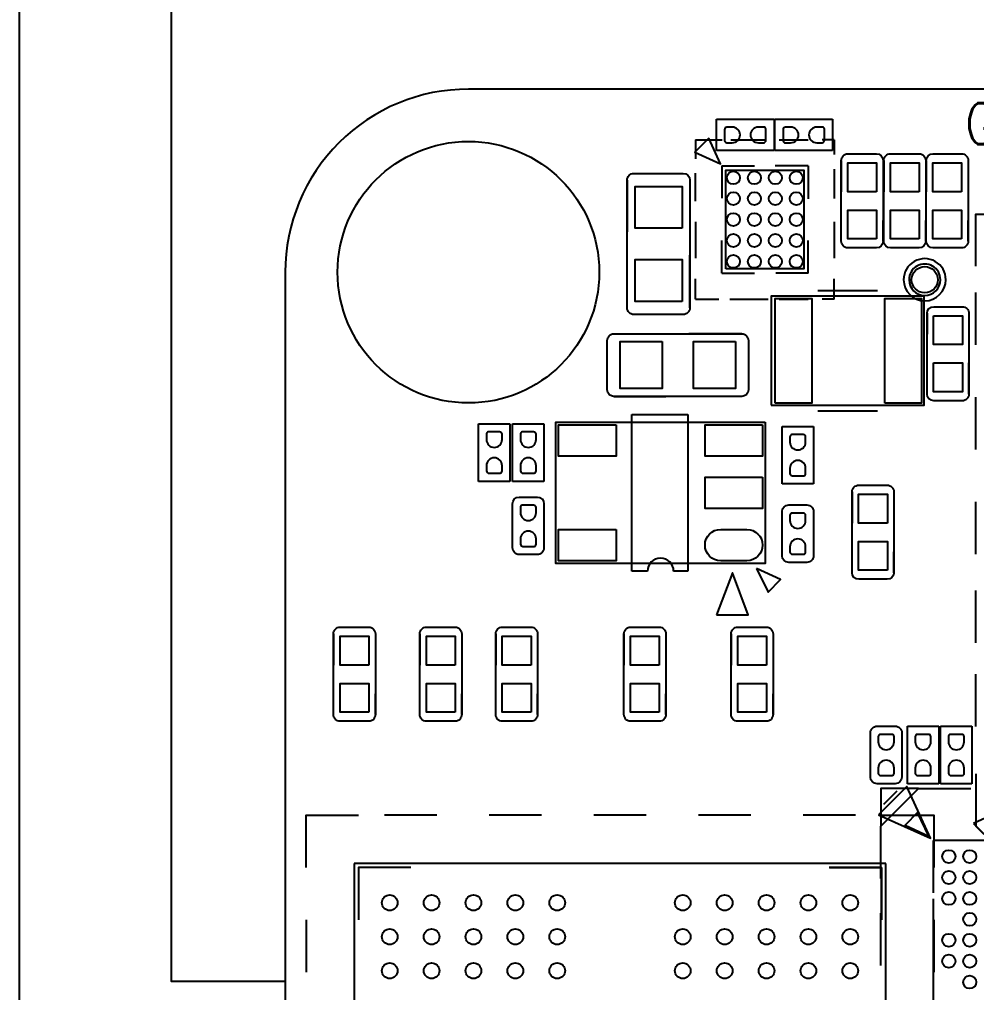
# Model space of a CAD drawing. Extents: x 24 to 162, y 5 to 143.
# Drawn here: x 23.55 to 41.84, y 27.51 to 46.12 of the extents above; entities that cross this region are included whole.
import ezdxf

# ---------------------------------------------------------------- set-up
doc = ezdxf.new("R2010")
doc.units = 0
for name, color, linetype in [('BG_OUTLINE', 7, 'CONTINUOUS'), ('BG_SILKSCREEN_TOP', 7, 'CONTINUOUS'), ('PG_ASSEMBLY_TOP', 200, 'CONTINUOUS'), ('PG_SILKSCREEN_TOP', 73, 'CONTINUOUS'), ('PIN_TOP', 110, 'CONTINUOUS')]:
    doc.layers.add(name, color=color, linetype=linetype)
doc.styles.get("Standard").update_dxf_attribs({"font": 'STANDARD'})

msp = doc.modelspace()

# ---------------------------------------------------------------- linework, layer by layer
at = {"layer": 'BG_OUTLINE'}
for points in [[(28.629356, 8.286242), (23.549356, 8.286242), (23.549356, 125.614176), (28.629356, 125.614176), (28.629356, 101.14915)], [(28.629356, 27.72791), (26.455624, 27.72791), (26.455624, 59.228482), (28.629356, 59.228482), (28.629356, 71.924418), (26.469848, 71.924418), (26.469848, 106.17327), (28.629356, 106.17327)]]:
    msp.add_lwpolyline(points, dxfattribs=at)
msp.add_lwpolyline([(32.12973, 4.786376), (80.129634, 4.786376, 0.414205), (83.629246, 8.286242), (83.629246, 41.286176, 0.414226), (80.129634, 44.786296), (32.12973, 44.786296, 0.414268), (28.629356, 41.286176), (28.629356, 8.286242, 0.414248)], format="xyb", close=True, dxfattribs=at)
at = {"layer": 'BG_SILKSCREEN_TOP'}
for points in [[(38.617906, 43.317414), (37.990272, 43.317414)], [(38.617906, 43.317414), (38.617906, 42.691304)], [(38.617906, 43.317414), (38.617906, 42.691304)], [(36.967922, 41.26738), (36.967922, 41.89349)], [(36.967922, 41.26738), (36.967922, 41.89349)], [(36.967922, 41.26738), (37.595556, 41.26738)], [(36.967922, 41.26738), (37.595556, 41.26738)], [(37.634926, 35.621722), (37.85616, 35.17138), (38.092126, 35.410902), (37.634926, 35.621722)], [(40.928544, 30.50413), (40.70731, 30.954472), (40.471344, 30.71495), (40.928544, 30.50413)], [(41.0083, 30.419548), (41.0083, 29.41955)], [(42.008298, 30.419548), (41.0083, 30.419548)], [(31.02483, 29.906214), (30.024832, 29.906214)], [(30.024832, 29.906214), (30.024832, 28.906216)], [(40.029638, 29.901134), (39.02964, 29.901134)], [(40.029638, 28.901136), (40.029638, 29.901134)]]:
    msp.add_lwpolyline(points, dxfattribs=at)
at = {"layer": 'PG_ASSEMBLY_TOP'}
for points in [[(36.868862, 44.210732), (37.968682, 44.210732)], [(36.868862, 43.61053), (36.868862, 44.210732)], [(37.968682, 44.210732), (37.968682, 43.61053)], [(37.986462, 44.209716), (39.086282, 44.209716)], [(37.986462, 43.609768), (37.986462, 44.209716)], [(39.086282, 44.209716), (39.086282, 43.609768)], [(37.968682, 43.61053), (36.868862, 43.61053)], [(39.086282, 43.609768), (37.986462, 43.609768)], [(39.38016, 43.54957), (39.926514, 43.54957)], [(40.19296, 43.54957), (40.739314, 43.54957)], [(41.00576, 43.54957), (41.552114, 43.54957)], [(39.25316, 41.876726), (39.25316, 43.42257)], [(40.053514, 43.42257), (40.053514, 41.876726)], [(40.06596, 41.876726), (40.06596, 43.42257)], [(40.866314, 43.42257), (40.866314, 41.876726)], [(40.87876, 41.876726), (40.87876, 43.42257)], [(41.679114, 43.42257), (41.679114, 41.876726)], [(35.28949, 43.175174), (36.23437, 43.175174)], [(35.16249, 40.604694), (35.16249, 43.048174)], [(36.36137, 43.048174), (36.36137, 40.604694)], [(39.926514, 41.749726), (39.38016, 41.749726)], [(40.739314, 41.749726), (40.19296, 41.749726)], [(41.552114, 41.749726), (41.00576, 41.749726)], [(41.019222, 40.626792), (41.565576, 40.626792)], [(36.23437, 40.477694), (35.28949, 40.477694)], [(40.892222, 38.953948), (40.892222, 40.499792)], [(41.692576, 40.499792), (41.692576, 38.953948)], [(34.908236, 40.10914), (37.351716, 40.10914)], [(34.781236, 39.037514), (34.781236, 39.98214)], [(37.478716, 39.98214), (37.478716, 39.037514)], [(37.351716, 38.910514), (34.908236, 38.910514)], [(41.565576, 38.826948), (41.019222, 38.826948)], [(32.322262, 37.2872), (32.322262, 38.38702)], [(32.322262, 38.38702), (32.92221, 38.38702)], [(32.92221, 38.38702), (32.92221, 37.2872)], [(32.972248, 37.2872), (32.972248, 38.38702)], [(32.972248, 38.38702), (33.572196, 38.38702)], [(33.572196, 38.38702), (33.572196, 37.2872)], [(38.122352, 37.237162), (38.122352, 38.336982)], [(38.122352, 38.336982), (38.7223, 38.336982)], [(38.7223, 38.336982), (38.7223, 37.237162)], [(32.92221, 37.2872), (32.322262, 37.2872)], [(33.572196, 37.2872), (32.972248, 37.2872)], [(38.7223, 37.237162), (38.122352, 37.237162)], [(39.5859, 37.214048), (40.132254, 37.214048)], [(39.4589, 35.541204), (39.4589, 37.087048)], [(40.259254, 37.087048), (40.259254, 35.541204)], [(32.972248, 36.014152), (32.972248, 36.860226)], [(33.099248, 36.987226), (33.44545, 36.987226)], [(33.57245, 36.860226), (33.57245, 36.014152)], [(38.249098, 36.837112), (38.5953, 36.837112)], [(38.122098, 35.864038), (38.122098, 36.710112)], [(38.7223, 36.710112), (38.7223, 35.864038)], [(33.44545, 35.887152), (33.099248, 35.887152)], [(38.5953, 35.737038), (38.249098, 35.737038)], [(40.132254, 35.414204), (39.5859, 35.414204)], [(29.677106, 34.499804), (30.223206, 34.499804)], [(31.32709, 34.499804), (31.87319, 34.499804)], [(32.776922, 34.499804), (33.323276, 34.499804)], [(35.227006, 34.499804), (35.77336, 34.499804)], [(37.27704, 34.499804), (37.823394, 34.499804)], [(29.550106, 32.827214), (29.550106, 34.372804)], [(30.350206, 34.372804), (30.350206, 32.827214)], [(31.20009, 32.827214), (31.20009, 34.372804)], [(32.00019, 34.372804), (32.00019, 32.827214)], [(32.649922, 32.827214), (32.649922, 34.372804)], [(33.450276, 34.372804), (33.450276, 32.827214)], [(35.100006, 32.827214), (35.100006, 34.372804)], [(35.90036, 34.372804), (35.90036, 32.827214)], [(37.15004, 32.827214), (37.15004, 34.372804)], [(37.950394, 34.372804), (37.950394, 32.827214)], [(30.223206, 32.700214), (29.677106, 32.700214)], [(31.87319, 32.700214), (31.32709, 32.700214)], [(33.323276, 32.700214), (32.776922, 32.700214)], [(35.77336, 32.700214), (35.227006, 32.700214)], [(37.823394, 32.700214), (37.27704, 32.700214)], [(39.93769, 32.606234), (40.283892, 32.606234)], [(40.516302, 31.506414), (40.516302, 32.606234)], [(40.516302, 32.606234), (41.11625, 32.606234)], [(41.11625, 32.606234), (41.11625, 31.506414)], [(41.151302, 31.506414), (41.151302, 32.606234)], [(41.151302, 32.606234), (41.75125, 32.606234)], [(41.75125, 32.606234), (41.75125, 31.506414)], [(39.81069, 31.63316), (39.81069, 32.479234)], [(40.410892, 32.479234), (40.410892, 31.63316)], [(40.283892, 31.50616), (39.93769, 31.50616)], [(41.11625, 31.506414), (40.516302, 31.506414)], [(41.75125, 31.506414), (41.151302, 31.506414)], [(40.104822, 29.981144), (29.944822, 29.981144)], [(29.944822, 29.981144), (29.944822, 14.856206)], [(40.104822, 14.856206), (40.104822, 29.981144)]]:
    msp.add_lwpolyline(points, dxfattribs=at)
for points in [[(39.25316, 43.42257, -0.41429), (39.38016, 43.54957, -0.41429)], [(39.926514, 43.54957, -0.414174), (40.053514, 43.42257, -0.414174)], [(40.06596, 43.42257, -0.414229), (40.19296, 43.54957, -0.414229)], [(40.739314, 43.54957, -0.414235), (40.866314, 43.42257, -0.414235)], [(40.87876, 43.42257, -0.414167), (41.00576, 43.54957, -0.414167)], [(41.552114, 43.54957, -0.414297), (41.679114, 43.42257, -0.414297)], [(35.16249, 43.048174, -0.414223), (35.28949, 43.175174, -0.414223)], [(36.23437, 43.175174, -0.414161), (36.36137, 43.048174, -0.414161)], [(39.38016, 41.749726, -0.414254), (39.25316, 41.876726, -0.414254)], [(40.053514, 41.876726, -0.414137), (39.926514, 41.749726, -0.414137)], [(40.19296, 41.749726, -0.414192), (40.06596, 41.876726, -0.414192)], [(40.866314, 41.876726, -0.414198), (40.739314, 41.749726, -0.414198)], [(41.00576, 41.749726, -0.414131), (40.87876, 41.876726, -0.414131)], [(41.679114, 41.876726, -0.41426), (41.552114, 41.749726, -0.41426)], [(35.28949, 40.477694, -0.414389), (35.16249, 40.604694, -0.414389)], [(36.36137, 40.604694, -0.414327), (36.23437, 40.477694, -0.414327)], [(40.892222, 40.499792, -0.413983), (41.019222, 40.626792, -0.413983)], [(41.565576, 40.626792, -0.414346), (41.692576, 40.499792, -0.414346)], [(34.781236, 39.98214, -0.414413), (34.908236, 40.10914, -0.414413)], [(37.351716, 40.10914, -0.41458), (37.478716, 39.98214, -0.41458)], [(34.908236, 38.910514, -0.414361), (34.781236, 39.037514, -0.414361)], [(37.478716, 39.037514, -0.414527), (37.351716, 38.910514, -0.414527)], [(41.019222, 38.826948, -0.414081), (40.892222, 38.953948, -0.414081)], [(41.692576, 38.953948, -0.414444), (41.565576, 38.826948, -0.414444)], [(39.4589, 37.087048, -0.414404), (39.5859, 37.214048, -0.414404)], [(40.132254, 37.214048, -0.41425), (40.259254, 37.087048, -0.41425)], [(32.972248, 36.860226, -0.414134), (33.099248, 36.987226, -0.414134)], [(33.44545, 36.987226, -0.414029), (33.57245, 36.860226, -0.414029)], [(38.122098, 36.710112, -0.414078), (38.249098, 36.837112, -0.414078)], [(38.5953, 36.837112, -0.414435), (38.7223, 36.710112, -0.414435)], [(33.099248, 35.887152, -0.414398), (32.972248, 36.014152, -0.414398)], [(33.57245, 36.014152, -0.414293), (33.44545, 35.887152, -0.414293)], [(38.249098, 35.737038, -0.413992), (38.122098, 35.864038, -0.413992)], [(38.7223, 35.864038, -0.414349), (38.5953, 35.737038, -0.414349)], [(39.5859, 35.414204, -0.414177), (39.4589, 35.541204, -0.414177)], [(40.259254, 35.541204, -0.414023), (40.132254, 35.414204, -0.414023)], [(29.550106, 34.372804, -0.414635), (29.677106, 34.499804, -0.414635)], [(30.223206, 34.499804, -0.414546), (30.350206, 34.372804, -0.414546)], [(31.20009, 34.372804, -0.414611), (31.32709, 34.499804, -0.414611)], [(31.87319, 34.499804, -0.41457), (32.00019, 34.372804, -0.41457)], [(32.649922, 34.372804, -0.414352), (32.776922, 34.499804, -0.414352)], [(33.323276, 34.499804, -0.414438), (33.450276, 34.372804, -0.414438)], [(35.100006, 34.372804, -0.414481), (35.227006, 34.499804, -0.414481)], [(35.77336, 34.499804, -0.414309), (35.90036, 34.372804, -0.414309)], [(37.15004, 34.372804, -0.414534), (37.27704, 34.499804, -0.414534)], [(37.823394, 34.499804, -0.414257), (37.950394, 34.372804, -0.414257)], [(29.677106, 32.700214, -0.414663), (29.550106, 32.827214, -0.414663)], [(30.350206, 32.827214, -0.414574), (30.223206, 32.700214, -0.414574)], [(31.32709, 32.700214, -0.414638), (31.20009, 32.827214, -0.414638)], [(32.00019, 32.827214, -0.414598), (31.87319, 32.700214, -0.414598)], [(32.776922, 32.700214, -0.41438), (32.649922, 32.827214, -0.41438)], [(33.450276, 32.827214, -0.414466), (33.323276, 32.700214, -0.414466)], [(35.227006, 32.700214, -0.414509), (35.100006, 32.827214, -0.414509)], [(35.90036, 32.827214, -0.414336), (35.77336, 32.700214, -0.414336)], [(37.27704, 32.700214, -0.414561), (37.15004, 32.827214, -0.414561)], [(37.950394, 32.827214, -0.414284), (37.823394, 32.700214, -0.414284)], [(39.81069, 32.479234, -0.414358), (39.93769, 32.606234, -0.414358)], [(40.283892, 32.606234, -0.414303), (40.410892, 32.479234, -0.414303)], [(39.93769, 31.50616, -0.414124), (39.81069, 31.63316, -0.414124)], [(40.410892, 31.63316, -0.414069), (40.283892, 31.50616, -0.414069)]]:
    msp.add_lwpolyline(points, format="xyb", dxfattribs=at)
for points in [[(37.047932, 41.34739), (37.047932, 43.23715), (38.537896, 43.23715), (38.537896, 41.34739)], [(37.915088, 38.743636), (40.836088, 38.743636), (40.836088, 40.826436), (37.915088, 40.826436)], [(37.799518, 38.418516), (37.799518, 35.718496), (33.799526, 35.718496), (33.799526, 38.418516)]]:
    msp.add_lwpolyline(points, close=True, dxfattribs=at)
msp.add_lwpolyline([(41.148508, 41.141904, 1), (40.548576, 41.141948, 1)], format="xyb", close=True, dxfattribs=at)
at = {"layer": 'PG_SILKSCREEN_TOP'}
for points in [[(36.722812, 43.847258), (36.456366, 43.580812), (36.945062, 43.358816)], [(36.872164, 34.737294), (37.472366, 34.737294), (37.172392, 35.537394)], [(39.967662, 30.914594), (40.95877, 30.463998), (40.508174, 31.455614)], [(41.777412, 30.7467), (42.201592, 30.32252), (42.555414, 31.100268)]]:
    msp.add_lwpolyline(points, close=True, dxfattribs=at)
for points in [[(36.467796, 43.817286), (36.979352, 43.817286)], [(36.467796, 43.817286), (36.467796, 43.456098)], [(37.141658, 43.817286), (37.797232, 43.817286)], [(38.064694, 43.817286), (38.621462, 43.817286)], [(39.117778, 43.817286), (38.885114, 43.817286)], [(39.117778, 43.817286), (39.117778, 43.53306)], [(39.38016, 43.54957), (39.926514, 43.54957)], [(40.19296, 43.54957), (40.739314, 43.54957)], [(41.00576, 43.54957), (41.552114, 43.54957)], [(39.25316, 43.42257), (39.25316, 42.824908)], [(40.053514, 43.42257), (40.053514, 43.02506)], [(40.06596, 43.42257), (40.06596, 42.824908)], [(40.866314, 43.42257), (40.866314, 43.02506)], [(40.87876, 43.42257), (40.87876, 42.824908)], [(41.679114, 43.42257), (41.679114, 43.02506)], [(35.28949, 43.175174), (36.23437, 43.175174)], [(36.467796, 42.6466), (36.467796, 43.179746)], [(36.967922, 43.317414), (36.967922, 42.69994)], [(36.967922, 43.317414), (37.595556, 43.317414)], [(38.617906, 43.317414), (38.004496, 43.317414)], [(38.617906, 43.317414), (38.617906, 42.69994)], [(39.117778, 43.253406), (39.117778, 42.696638)], [(35.16249, 43.048174), (35.16249, 42.055542)], [(36.36137, 43.048174), (36.36137, 42.055542)], [(39.25316, 41.876726), (39.25316, 42.474388)], [(40.06596, 41.876726), (40.06596, 42.474388)], [(40.87876, 41.876726), (40.87876, 42.474388)], [(36.467796, 42.251122), (36.467796, 41.551098)], [(39.117778, 42.251122), (39.117778, 41.551098)], [(40.053514, 41.876726), (40.053514, 42.27449)], [(40.866314, 41.876726), (40.866314, 42.27449)], [(41.679114, 41.876726), (41.679114, 42.27449)], [(41.821608, 41.39819), (41.821608, 42.398188), (42.821606, 42.398188)], [(36.967922, 41.26738), (36.967922, 41.89349)], [(38.617906, 41.26738), (38.617906, 41.89349)], [(39.926514, 41.749726), (39.38016, 41.749726)], [(40.739314, 41.749726), (40.19296, 41.749726)], [(41.552114, 41.749726), (41.00576, 41.749726)], [(35.16249, 40.604694), (35.16249, 41.61409)], [(36.36137, 40.604694), (36.36137, 41.61409)], [(36.467796, 40.767254), (36.467796, 41.160192)], [(36.967922, 41.26738), (37.595556, 41.26738)], [(36.967922, 41.26738), (37.595556, 41.26738)], [(38.617906, 41.26738), (38.004496, 41.26738)], [(39.117778, 40.767254), (39.117778, 41.160192)], [(38.803834, 40.934894), (39.944548, 40.934894)], [(36.467796, 40.767254), (36.912296, 40.767254)], [(37.12591, 40.767254), (37.857938, 40.767254)], [(38.064694, 40.767254), (38.621462, 40.767254)], [(39.117778, 40.767254), (38.885114, 40.767254)], [(41.821608, 39.89832), (41.821608, 40.898318)], [(41.019222, 40.626792), (41.565576, 40.626792)], [(36.23437, 40.477694), (35.28949, 40.477694)], [(40.892222, 40.499792), (40.892222, 40.102028)], [(41.692576, 40.499792), (41.692576, 39.90213)], [(34.908236, 40.10914), (35.900868, 40.10914)], [(37.351716, 40.10914), (36.34232, 40.10914)], [(34.781236, 39.037514), (34.781236, 39.98214)], [(37.478716, 39.98214), (37.478716, 39.037514)], [(41.692576, 38.953948), (41.692576, 39.55161)], [(40.892222, 38.953948), (40.892222, 39.351458)], [(34.908236, 38.910514), (35.900868, 38.910514)], [(37.351716, 38.910514), (36.34232, 38.910514)], [(41.821608, 37.898324), (41.821608, 38.898322)], [(41.565576, 38.826948), (41.019222, 38.826948)], [(35.252914, 38.568376), (36.320984, 38.568376)], [(35.252914, 35.568636), (35.252914, 38.568376)], [(36.320984, 38.568376), (36.320984, 35.568636)], [(38.803834, 38.634924), (39.944548, 38.634924)], [(39.5859, 37.214048), (40.132254, 37.214048)], [(39.4589, 37.087048), (39.4589, 36.489386)], [(40.259254, 37.087048), (40.259254, 36.689538)], [(41.821608, 35.898074), (41.821608, 36.898326)], [(39.4589, 35.541204), (39.4589, 36.13912)], [(40.259254, 35.541204), (40.259254, 35.938968)], [(35.549586, 35.568636), (35.252914, 35.568636)], [(36.320984, 35.568636), (36.049712, 35.568636)], [(40.132254, 35.414204), (39.5859, 35.414204)], [(41.821608, 34.198306), (41.821608, 35.198304)], [(29.677106, 34.499804), (30.223206, 34.499804)], [(31.32709, 34.499804), (31.87319, 34.499804)], [(32.776922, 34.499804), (33.323276, 34.499804)], [(35.227006, 34.499804), (35.77336, 34.499804)], [(37.27704, 34.499804), (37.823394, 34.499804)], [(29.550106, 34.372804), (29.550106, 33.775396)], [(30.350206, 34.372804), (30.350206, 33.975294)], [(31.20009, 34.372804), (31.20009, 33.775396)], [(32.00019, 34.372804), (32.00019, 33.975294)], [(32.649922, 34.372804), (32.649922, 33.775396)], [(33.450276, 34.372804), (33.450276, 33.975294)], [(35.100006, 34.372804), (35.100006, 33.775396)], [(35.90036, 34.372804), (35.90036, 33.975294)], [(37.15004, 34.372804), (37.15004, 33.775396)], [(37.950394, 34.372804), (37.950394, 33.975294)], [(41.821608, 32.598106), (41.821608, 33.598104)], [(29.550106, 32.827214), (29.550106, 33.424876)], [(31.20009, 32.827214), (31.20009, 33.424876)], [(32.649922, 32.827214), (32.649922, 33.424876)], [(35.100006, 32.827214), (35.100006, 33.424876)], [(37.15004, 32.827214), (37.15004, 33.424876)], [(30.350206, 32.827214), (30.350206, 33.224724)], [(32.00019, 32.827214), (32.00019, 33.224724)], [(33.450276, 32.827214), (33.450276, 33.224724)], [(35.90036, 32.827214), (35.90036, 33.224724)], [(37.950394, 32.827214), (37.950394, 33.224724)], [(30.223206, 32.700214), (29.677106, 32.700214)], [(31.87319, 32.700214), (31.32709, 32.700214)], [(33.323276, 32.700214), (32.776922, 32.700214)], [(35.77336, 32.700214), (35.227006, 32.700214)], [(37.823394, 32.700214), (37.27704, 32.700214)], [(41.826688, 31.693104), (41.826688, 30.693106), (42.133774, 30.38602), (43.133772, 30.38602)], [(40.00881, 29.695648), (40.00881, 30.695646), (40.727122, 31.414212), (41.72712, 31.414212)], [(40.727122, 31.414212), (40.00881, 31.414212), (40.00881, 30.695646)], [(40.314118, 31.362904), (40.060118, 31.108904)], [(29.024834, 29.906214), (29.024834, 30.906212), (30.024832, 30.906212)], [(31.524956, 30.906212), (30.524958, 30.906212)], [(33.524952, 30.906212), (32.524954, 30.906212)], [(35.524948, 30.906212), (34.52495, 30.906212)], [(37.524944, 30.906212), (36.524946, 30.906212)], [(39.52494, 30.906212), (38.524942, 30.906212)], [(40.024812, 30.906212), (41.02481, 30.906212), (41.02481, 29.906214)], [(31.02483, 29.906214), (30.024832, 29.906214), (30.024832, 28.906216)], [(40.024812, 28.906216), (40.024812, 29.906214), (39.024814, 29.906214)], [(41.008808, 29.305504), (41.008808, 13.413994)], [(40.00881, 28.033218), (40.00881, 29.033216)], [(29.024834, 28.906216), (29.024834, 27.906218)], [(41.02481, 28.906216), (41.02481, 27.906218)]]:
    msp.add_lwpolyline(points, dxfattribs=at)
for points in [[(39.25316, 43.42257, -0.41429), (39.38016, 43.54957, -0.41429)], [(39.926514, 43.54957, -0.414174), (40.053514, 43.42257, -0.414174)], [(40.06596, 43.42257, -0.414229), (40.19296, 43.54957, -0.414229)], [(40.739314, 43.54957, -0.414235), (40.866314, 43.42257, -0.414235)], [(40.87876, 43.42257, -0.414167), (41.00576, 43.54957, -0.414167)], [(41.552114, 43.54957, -0.414297), (41.679114, 43.42257, -0.414297)], [(35.16249, 43.048174, -0.414223), (35.28949, 43.175174, -0.414223)], [(36.23437, 43.175174, -0.414161), (36.36137, 43.048174, -0.414161)], [(39.38016, 41.749726, -0.414254), (39.25316, 41.876726, -0.414254)], [(40.053514, 41.876726, -0.414137), (39.926514, 41.749726, -0.414137)], [(40.19296, 41.749726, -0.414192), (40.06596, 41.876726, -0.414192)], [(40.866314, 41.876726, -0.414198), (40.739314, 41.749726, -0.414198)], [(41.00576, 41.749726, -0.414131), (40.87876, 41.876726, -0.414131)], [(41.679114, 41.876726, -0.41426), (41.552114, 41.749726, -0.41426)], [(41.251632, 41.141904, 1.000055), (40.445436, 41.141904, 0.999945), (41.251632, 41.141904, 0.999945)], [(35.28949, 40.477694, -0.414389), (35.16249, 40.604694, -0.414389)], [(36.36137, 40.604694, -0.414327), (36.23437, 40.477694, -0.414327)], [(40.892222, 40.499792, -0.413983), (41.019222, 40.626792, -0.413983)], [(41.565576, 40.626792, -0.414346), (41.692576, 40.499792, -0.414346)], [(34.781236, 39.98214, -0.414413), (34.908236, 40.10914, -0.414413)], [(37.351716, 40.10914, -0.41458), (37.478716, 39.98214, -0.41458)], [(34.908236, 38.910514, -0.414361), (34.781236, 39.037514, -0.414361)], [(37.478716, 39.037514, -0.414527), (37.351716, 38.910514, -0.414527)], [(41.019222, 38.826948, -0.414081), (40.892222, 38.953948, -0.414081)], [(41.692576, 38.953948, -0.414444), (41.565576, 38.826948, -0.414444)], [(39.4589, 37.087048, -0.414404), (39.5859, 37.214048, -0.414404)], [(40.132254, 37.214048, -0.41425), (40.259254, 37.087048, -0.41425)], [(36.049712, 35.568636, 1), (35.549586, 35.568636, 1)], [(39.5859, 35.414204, -0.414177), (39.4589, 35.541204, -0.414177)], [(40.259254, 35.541204, -0.414023), (40.132254, 35.414204, -0.414023)], [(29.550106, 34.372804, -0.414635), (29.677106, 34.499804, -0.414635)], [(30.223206, 34.499804, -0.414546), (30.350206, 34.372804, -0.414546)], [(31.20009, 34.372804, -0.414611), (31.32709, 34.499804, -0.414611)], [(31.87319, 34.499804, -0.41457), (32.00019, 34.372804, -0.41457)], [(32.649922, 34.372804, -0.414352), (32.776922, 34.499804, -0.414352)], [(33.323276, 34.499804, -0.414438), (33.450276, 34.372804, -0.414438)], [(35.100006, 34.372804, -0.414481), (35.227006, 34.499804, -0.414481)], [(35.77336, 34.499804, -0.414309), (35.90036, 34.372804, -0.414309)], [(37.15004, 34.372804, -0.414534), (37.27704, 34.499804, -0.414534)], [(37.823394, 34.499804, -0.414257), (37.950394, 34.372804, -0.414257)], [(29.677106, 32.700214, -0.414663), (29.550106, 32.827214, -0.414663)], [(30.350206, 32.827214, -0.414574), (30.223206, 32.700214, -0.414574)], [(31.32709, 32.700214, -0.414638), (31.20009, 32.827214, -0.414638)], [(32.00019, 32.827214, -0.414598), (31.87319, 32.700214, -0.414598)], [(32.776922, 32.700214, -0.41438), (32.649922, 32.827214, -0.41438)], [(33.450276, 32.827214, -0.414466), (33.323276, 32.700214, -0.414466)], [(35.227006, 32.700214, -0.414509), (35.100006, 32.827214, -0.414509)], [(35.90036, 32.827214, -0.414336), (35.77336, 32.700214, -0.414336)], [(37.27704, 32.700214, -0.414561), (37.15004, 32.827214, -0.414561)], [(37.950394, 32.827214, -0.414284), (37.823394, 32.700214, -0.414284)]]:
    msp.add_lwpolyline(points, format="xyb", dxfattribs=at)
at = {"layer": 'PIN_TOP'}
for points in [[(37.168582, 44.060872), (37.066982, 44.060872, 0.375524), (37.024564, 44.012358), (37.024564, 43.796458, 0.365016), (37.066982, 43.760644), (37.168582, 43.760644, 0.99984)], [(37.668962, 43.760644), (37.770562, 43.760644, 0.375524), (37.81298, 43.809158), (37.81298, 44.025058, 0.365016), (37.770562, 44.060872), (37.668962, 44.060872, 0.99984)], [(38.286182, 44.059856), (38.184582, 44.059856, 0.375524), (38.142164, 44.011342), (38.142164, 43.795442, 0.365016), (38.184582, 43.759628), (38.286182, 43.759628, 0.99984)], [(38.786562, 43.759628), (38.888162, 43.759628, 0.375524), (38.93058, 43.808142), (38.93058, 44.024042, 0.365016), (38.888162, 44.059856), (38.786562, 44.059856, 0.99984)], [(32.77235, 38.0873), (32.77235, 38.1889, 0.375524), (32.723836, 38.231318), (32.507936, 38.231318, 0.365016), (32.472122, 38.1889), (32.472122, 38.0873, 0.99984)], [(33.422336, 38.0873), (33.422336, 38.1889, 0.375524), (33.373822, 38.231318), (33.157922, 38.231318, 0.365016), (33.122108, 38.1889), (33.122108, 38.0873, 0.99984)], [(38.57244, 38.037262), (38.57244, 38.138862, 0.375524), (38.523926, 38.18128), (38.308026, 38.18128, 0.365016), (38.272212, 38.138862), (38.272212, 38.037262, 0.99984)], [(32.472122, 37.58692), (32.472122, 37.48532, 0.375524), (32.520636, 37.442902), (32.736536, 37.442902, 0.365016), (32.77235, 37.48532), (32.77235, 37.58692, 0.99984)], [(33.122108, 37.58692), (33.122108, 37.48532, 0.375524), (33.170622, 37.442902), (33.386522, 37.442902, 0.365016), (33.422336, 37.48532), (33.422336, 37.58692, 0.99984)], [(38.272212, 37.536882), (38.272212, 37.435282, 0.375524), (38.320726, 37.392864), (38.536626, 37.392864, 0.365016), (38.57244, 37.435282), (38.57244, 37.536882, 0.99984)], [(33.422336, 36.687252), (33.422336, 36.788852, 0.375524), (33.373822, 36.83127), (33.157922, 36.83127, 0.365016), (33.122108, 36.788852), (33.122108, 36.687252, 0.99984)], [(38.572186, 36.537138), (38.572186, 36.638738, 0.375524), (38.523672, 36.681156), (38.307772, 36.681156, 0.365016), (38.271958, 36.638738), (38.271958, 36.537138, 0.99984)], [(33.122108, 36.186872), (33.122108, 36.085272, 0.375524), (33.170622, 36.042854), (33.386522, 36.042854, 0.365016), (33.422336, 36.085272), (33.422336, 36.186872, 0.99984)], [(36.949507, 36.368482), (37.449633, 36.368482, -1), (37.449633, 35.768534), (36.949507, 35.768534, -1)], [(38.271958, 36.036758), (38.271958, 35.935158, 0.375524), (38.320472, 35.89274), (38.536372, 35.89274, 0.365016), (38.572186, 35.935158), (38.572186, 36.036758, 0.99984)], [(40.261032, 32.306514), (40.261032, 32.408114, 0.375524), (40.212518, 32.450532), (39.996618, 32.450532, 0.365016), (39.960804, 32.408114), (39.960804, 32.306514, 0.99984)], [(40.96639, 32.306514), (40.96639, 32.408114, 0.375524), (40.917876, 32.450532), (40.701976, 32.450532, 0.365016), (40.666162, 32.408114), (40.666162, 32.306514, 0.99984)], [(41.60139, 32.306514), (41.60139, 32.408114, 0.375524), (41.552876, 32.450532), (41.336976, 32.450532, 0.365016), (41.301162, 32.408114), (41.301162, 32.306514, 0.99984)], [(39.960804, 31.806134), (39.960804, 31.704534, 0.375524), (40.009318, 31.662116), (40.225218, 31.662116, 0.365016), (40.261032, 31.704534), (40.261032, 31.806134, 0.99984)], [(40.666162, 31.806134), (40.666162, 31.704534, 0.375524), (40.714676, 31.662116), (40.930576, 31.662116, 0.365016), (40.96639, 31.704534), (40.96639, 31.806134, 0.99984)], [(41.301162, 31.806134), (41.301162, 31.704534, 0.375524), (41.349676, 31.662116), (41.565576, 31.662116, 0.365016), (41.60139, 31.704534), (41.60139, 31.806134, 0.99984)]]:
    msp.add_lwpolyline(points, format="xyb", close=True, dxfattribs=at)
for points in [[(39.928165, 42.824781), (39.378255, 42.824781), (39.378255, 43.374691), (39.928165, 43.374691)], [(40.740965, 42.824781), (40.191055, 42.824781), (40.191055, 43.374691), (40.740965, 43.374691)], [(41.553765, 42.824781), (41.003855, 42.824781), (41.003855, 43.374691), (41.553765, 43.374691)], [(36.211891, 42.126408), (35.311969, 42.126408), (35.311969, 42.926508), (36.211891, 42.926508)], [(39.928165, 41.924605), (39.378255, 41.924605), (39.378255, 42.474515), (39.928165, 42.474515)], [(40.740965, 41.924605), (40.191055, 41.924605), (40.191055, 42.474515), (40.740965, 42.474515)], [(41.553765, 41.924605), (41.003855, 41.924605), (41.003855, 42.474515), (41.553765, 42.474515)], [(36.211891, 40.72636), (35.311969, 40.72636), (35.311969, 41.52646), (36.211891, 41.52646)], [(37.98824, 38.785038), (37.98824, 40.785034), (38.688264, 40.785034), (38.688264, 38.785038)], [(40.088312, 38.785038), (40.088312, 40.785034), (40.788336, 40.785034), (40.788336, 38.785038)], [(41.017571, 40.451913), (41.567481, 40.451913), (41.567481, 39.902003), (41.017571, 39.902003)], [(35.830002, 39.959915), (35.830002, 39.059993), (35.029902, 39.059993), (35.029902, 39.959915)], [(37.23005, 39.959915), (37.23005, 39.059993), (36.42995, 39.059993), (36.42995, 39.959915)], [(41.017571, 39.551737), (41.567481, 39.551737), (41.567481, 39.001827), (41.017571, 39.001827)], [(34.949511, 38.368478), (34.949511, 37.76853), (33.849437, 37.76853), (33.849437, 38.368478)], [(37.749607, 38.368478), (37.749607, 37.76853), (36.649533, 37.76853), (36.649533, 38.368478)], [(37.749607, 37.36848), (37.749607, 36.768532), (36.649533, 36.768532), (36.649533, 37.36848)], [(40.133905, 36.489259), (39.583995, 36.489259), (39.583995, 37.039169), (40.133905, 37.039169)], [(34.949511, 36.368482), (34.949511, 35.768534), (33.849437, 35.768534), (33.849437, 36.368482)], [(40.133905, 35.589083), (39.583995, 35.589083), (39.583995, 36.138993), (40.133905, 36.138993)], [(30.224857, 33.775015), (29.674947, 33.775015), (29.674947, 34.324925), (30.224857, 34.324925)], [(31.874841, 33.775015), (31.324931, 33.775015), (31.324931, 34.324925), (31.874841, 34.324925)], [(33.324927, 33.775015), (32.775017, 33.775015), (32.775017, 34.324925), (33.324927, 34.324925)], [(35.775011, 33.775015), (35.225101, 33.775015), (35.225101, 34.324925), (35.775011, 34.324925)], [(37.825045, 33.775015), (37.275135, 33.775015), (37.275135, 34.324925), (37.825045, 34.324925)], [(30.224857, 32.874839), (29.674947, 32.874839), (29.674947, 33.424749), (30.224857, 33.424749)], [(31.874841, 32.874839), (31.324931, 32.874839), (31.324931, 33.424749), (31.874841, 33.424749)], [(33.324927, 32.874839), (32.775017, 32.874839), (32.775017, 33.424749), (33.324927, 33.424749)], [(35.775011, 32.874839), (35.225101, 32.874839), (35.225101, 33.424749), (35.775011, 33.424749)], [(37.825045, 32.874839), (37.275135, 32.874839), (37.275135, 33.424749), (37.825045, 33.424749)]]:
    msp.add_lwpolyline(points, close=True, dxfattribs=at)
for centre, radius in [((32.128206, 41.285414), 2.499995), ((37.192966, 43.09237), 0.124968), ((37.593016, 43.09237), 0.124968), ((37.992812, 43.09237), 0.124968), ((38.392862, 43.09237), 0.124968), ((37.192966, 42.69232), 0.124968), ((37.593016, 42.69232), 0.124968), ((37.992812, 42.69232), 0.124968), ((38.392862, 42.69232), 0.124968), ((37.192966, 42.29227), 0.124968), ((37.593016, 42.29227), 0.124968), ((37.992812, 42.29227), 0.124968), ((38.392862, 42.29227), 0.124968), ((37.192966, 41.89222), 0.124968), ((37.593016, 41.89222), 0.124968), ((37.992812, 41.89222), 0.124968), ((38.392862, 41.89222), 0.124968), ((37.192966, 41.49217), 0.124968), ((37.593016, 41.49217), 0.124968), ((37.992812, 41.49217), 0.124968), ((38.392862, 41.49217), 0.124968), ((40.848534, 41.141904), 0.250063), ((41.309036, 30.113986), 0.124968), ((41.708832, 30.113986), 0.124968), ((41.309036, 29.71419), 0.124968), ((41.708832, 29.71419), 0.124968), ((41.309036, 29.31414), 0.124968), ((41.708832, 29.31414), 0.124968), ((30.62478, 29.231082), 0.149987), ((31.42488, 29.231082), 0.149987), ((32.224726, 29.231082), 0.149987), ((33.024826, 29.231082), 0.149987), ((33.824926, 29.231082), 0.149987), ((36.224718, 29.231082), 0.149987), ((37.024818, 29.231082), 0.149987), ((37.824918, 29.231082), 0.149987), ((38.624764, 29.231082), 0.149987), ((39.424864, 29.231082), 0.149987), ((41.708832, 28.91409), 0.124968), ((30.62478, 28.581096), 0.149987), ((31.42488, 28.581096), 0.149987), ((32.224726, 28.581096), 0.149987), ((33.024826, 28.581096), 0.149987), ((33.824926, 28.581096), 0.149987), ((36.224718, 28.581096), 0.149987), ((37.024818, 28.581096), 0.149987), ((37.824918, 28.581096), 0.149987), ((38.624764, 28.581096), 0.149987), ((39.424864, 28.581096), 0.149987), ((41.309036, 28.51404), 0.124968), ((41.708832, 28.51404), 0.124968), ((41.309036, 28.11399), 0.124968), ((41.708832, 28.11399), 0.124968), ((30.62478, 27.93111), 0.149987), ((31.42488, 27.93111), 0.149987), ((32.224726, 27.93111), 0.149987), ((33.024826, 27.93111), 0.149987), ((33.824926, 27.93111), 0.149987), ((36.224718, 27.93111), 0.149987), ((37.024818, 27.93111), 0.149987), ((37.824918, 27.93111), 0.149987), ((38.624764, 27.93111), 0.149987), ((39.424864, 27.93111), 0.149987), ((41.708832, 27.714194), 0.124968)]:
    msp.add_circle(centre, radius, dxfattribs=at)

# ---------------------------------------------------------------- texts
at = {"layer": 'BG_SILKSCREEN_TOP', "width": 0.869032}
msp.add_text('GND', height=0.7874, dxfattribs=at).set_placement((41.626282, 43.731942))

doc.saveas('drawing.dxf')
